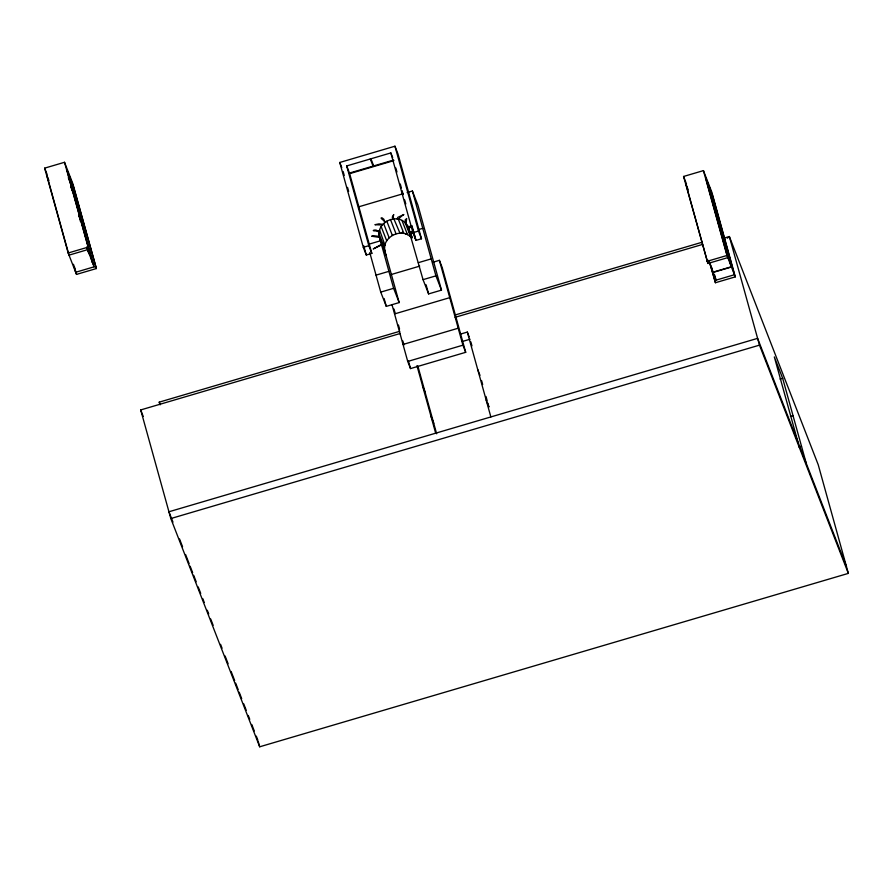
<?xml version="1.0" encoding="UTF-8"?>
<svg xmlns="http://www.w3.org/2000/svg" width="893" height="893" viewBox="0 0 893 893"><rect width="100%" height="100%" fill="white"/><g stroke="black" fill="none" stroke-linecap="round" stroke-linejoin="round"><path stroke-width="1.34" d="M397.24 219.064L397.753 217.39C410.613 211.384 399.26 216.162 399.048 219.399M369.769 252.563L380.742 292.111L386.301 306.377L399.171 302.582L393.623 288.316L379.503 237.404C375.406 223.127 396.191 212.456 405.723 223.295M399.171 302.582L385.05 251.67C380.864 237.058 402.631 226.364 411.818 238.208L412.153 237.694M392.998 219.064L392.261 217.155L393.735 214.577L392.998 216.843L399.941 233.095M379.592 230.037L384.995 245.307M384.582 250.453L384.816 249.839M392.641 234.658L392.328 235.339L386.769 221.073M405.69 234.044L406.594 233.162M727.27 238.208L729.358 236.533L818.234 464.773L848.35 573.384L259.696 746.794L170.82 518.554L140.703 409.943L400.243 333.48M405.991 223.607L406.661 218.506L405.065 220.058L405.869 221.911L405.076 222.524L410.635 236.79M410.512 234.435L413.225 232.459M410.345 233.821L413.225 232.158M408.726 228.262L412.399 226.353M381.579 244.905L373.241 248.935L381.445 244.414M410.869 225.996L408.19 227.056M411.226 237.505L412.03 237.058L407.454 225.371L405.076 222.524M44.65 168.141L64.519 162.292L72.846 183.69L96.377 268.547L76.519 274.397L68.181 252.998L44.65 168.141L47.106 174.436M68.303 177.685L71.953 187.072L73.427 186.648L96.377 268.547M339.764 162.47L394.952 146.206L397.954 153.909L421.485 238.766L415.971 240.396L412.968 232.693L390.844 152.926L346.696 165.931L368.82 245.698L371.823 253.4L366.297 255.03L363.306 247.316L339.764 162.47L341.773 167.605M68.181 252.998L88.05 247.149L88.887 249.292L69.018 255.141L46.894 175.374L48.903 180.531M393.623 160.059L349.476 173.063L371.823 253.4M393.846 160.628L349.699 173.633L346.696 165.931M95.551 266.404L75.682 272.265L73.472 264.283M358.528 206.875L403.201 193.714M407.141 192.553L412.399 191.002L417.946 205.267L441.488 290.125L428.607 293.909L423.048 279.654L407.454 225.371M368.854 244.213L380.44 240.797L385.999 255.063M412.454 231.376L409.876 232.124L411.896 237.315M418.884 229.479L422.746 228.34M363.306 247.316L368.82 245.698M412.968 232.693L418.493 231.064L421.485 238.766M714.601 280.581L734.459 274.731L712.346 194.964L705.682 177.852L727.795 257.619L707.926 263.468L683.569 176.468L703.427 170.619L711.766 192.017L735.296 276.875L715.427 282.724L709.801 263.301M376.031 275.144L388.913 271.349M418.348 262.676L431.219 258.881M390.777 274.653L419.677 266.136M432.826 262.263L439.389 260.332L442.169 267.453L465.7 352.311L410.512 368.575L407.733 361.442L391.971 304.591M380.742 292.111L393.623 288.316M423.048 279.654L435.929 275.859L441.488 290.125M394.561 313.923L449.748 297.659M159.892 404.529L159.233 402.151L399.763 331.292M454.548 315.162L701.753 242.338M455.095 317.328L702.601 244.414M724.011 238.107L729.358 236.533L759.485 345.144L848.35 573.384M403.033 344.464L458.221 328.211M707.1 261.325L726.969 255.476L735.296 276.875M460.755 334.015L467.329 332.073L469.182 336.828M462.217 341.528L470.109 339.206M407.733 361.442L462.92 345.178L465.7 352.311M712.96 272.186L731.356 266.773M170.82 518.554L759.485 345.144M780.035 379.09L782.67 378.319L806.2 463.177M790.394 416.428L793.017 415.658M798.867 446.98L801.49 446.21M379.447 230.963L377.56 230.952C375.774 228.731 369.814 231.164 375.998 230.919L379.302 231.89M379.369 236.433L373.319 235.685L371.633 236.221L379.503 237.404L385.05 251.67M382.896 224.344L378.956 223.842L374.904 224.701L382.371 225.003M382.171 242.874L382.93 242.918M384.928 245.72L383.957 245.363M384.794 222.58C384.85 220.258 378.811 217.78 381.981 217.792L383.756 219.176L385.184 222.279M782.67 378.319L774.331 356.921L797.862 441.778M846.464 566.597L757.599 338.358L168.944 511.767L172.974 522.137M683.569 176.468L686.505 184.025M688.19 189.818L685.813 183.701L707.926 263.468M477.688 369.412L479.999 375.361M390.844 152.926L392.697 157.681M486.16 399.964L488.929 407.096L487.824 403.111M401.962 220.404L407.509 234.669M398.311 219.142L403.87 233.408M370.919 158.798L373.698 165.931M370.305 158.976L373.084 166.109M390.453 219.488L396.001 233.754M383.599 223.484L389.147 237.75M381.144 226.532L386.702 240.797M379.023 233.743L384.582 248.008M422.501 385.676L425.269 392.808M430.973 416.216L433.741 423.349M159.233 402.151L160.249 404.741M73.427 186.648L66.763 169.525L92.961 263.993M70.77 185.967L72.724 191.013M71.027 187.463L73.047 192.631M140.703 409.943L143.226 416.428M179.538 538.981L182.563 546.75M185.588 554.531L189.126 563.595M190.131 566.195L192.654 572.67M193.658 575.259L196.181 581.745M198.201 586.924L200.724 593.399M202.744 598.589L204.263 602.474M207.288 610.243L208.728 613.949M210.692 618.983L213.148 625.312M220.56 644.344L222.067 648.218M225.092 655.975L228.106 663.733M231.131 671.491L234.658 680.533M235.663 683.123L238.174 689.586M239.19 692.175L241.702 698.639M243.711 703.807L246.234 710.27M248.243 715.438L249.761 719.323M251.77 724.491L254.282 730.954M256.302 736.122L257.809 740.007M401.66 232.593L401.906 233.252M78.986 215.838L79.533 217.635M710.716 192.229L709.243 187.005M709.377 188.066L712.101 197.219M710.761 193.055L712.234 198.279M712.145 198.034L713.485 202.198M713.529 203.024L715.003 208.248M714.902 208.013L716.242 212.166M716.286 212.992L717.626 217.155M717.671 217.981L719.01 222.145M719.055 222.971L720.394 227.123M720.439 227.949L721.778 232.113M721.823 232.939L723.163 237.091M723.196 237.918L724.547 242.081M724.58 242.907L726.065 248.131M725.964 247.897L727.304 252.049M727.349 252.875L728.688 257.039M728.733 257.865L730.072 262.029M730.117 262.843L731.456 267.007L713.06 272.432L711.721 268.268M79.187 216.832L78.986 216.106M703.427 170.619L726.969 255.476M714.59 274.832L716.063 280.156L708.662 260.376M709.913 262.832L715.427 282.724M470.845 341.874L471.95 345.881M481.561 380.53L482.666 384.515M485.982 396.47L487.087 400.455M467.329 332.073L490.86 416.931M439.389 260.332L462.92 345.178M412.399 191.002L435.929 275.859M394.952 146.206L418.493 231.064M411.919 225.773L415.971 240.396M395.833 168.029L396.939 172.025M400.265 183.991L401.37 187.976M402.107 190.633L403.212 194.618M404.685 199.943L405.79 203.928M412.8 229.188L415.747 239.826M426.073 284.778L428.607 293.909M417.879 366.13L436.644 433.797M416.953 365.672L435.672 433.194M394.003 309.056L395.119 313.052M398.445 325.041L399.551 329.026M402.866 340.981L403.971 344.955M408.347 360.739L410.512 368.575M384.124 298.541L386.301 306.377M343.135 171.489L344.24 175.474M347.544 187.407L348.65 191.381M363.73 245.742L366.297 255.03M258.122 741.134L259.696 746.794M71.953 187.072L94.078 266.84L86.677 247.06M64.519 162.292L92.504 262.81M87.514 248.455L88.976 253.757M87.414 248.6L88.519 252.574M74.309 266.449L76.519 274.397M79.912 219.332L80.47 221.486M729.983 261.783L730.206 263.089M728.599 256.793L728.822 258.099M727.215 251.815L727.438 253.121M724.446 241.836L724.681 243.153M723.062 236.857L723.297 238.163M721.678 231.867L721.912 233.173M720.305 226.889L720.528 228.195M718.921 221.899L719.144 223.205M717.537 216.91L717.76 218.227M716.153 211.931L716.387 213.237M713.384 201.963L713.619 203.269M711.587 267.197L711.81 268.503M710.292 262.453L710.426 263.524M402.352 232.124L402.397 233.296"/></g></svg>
